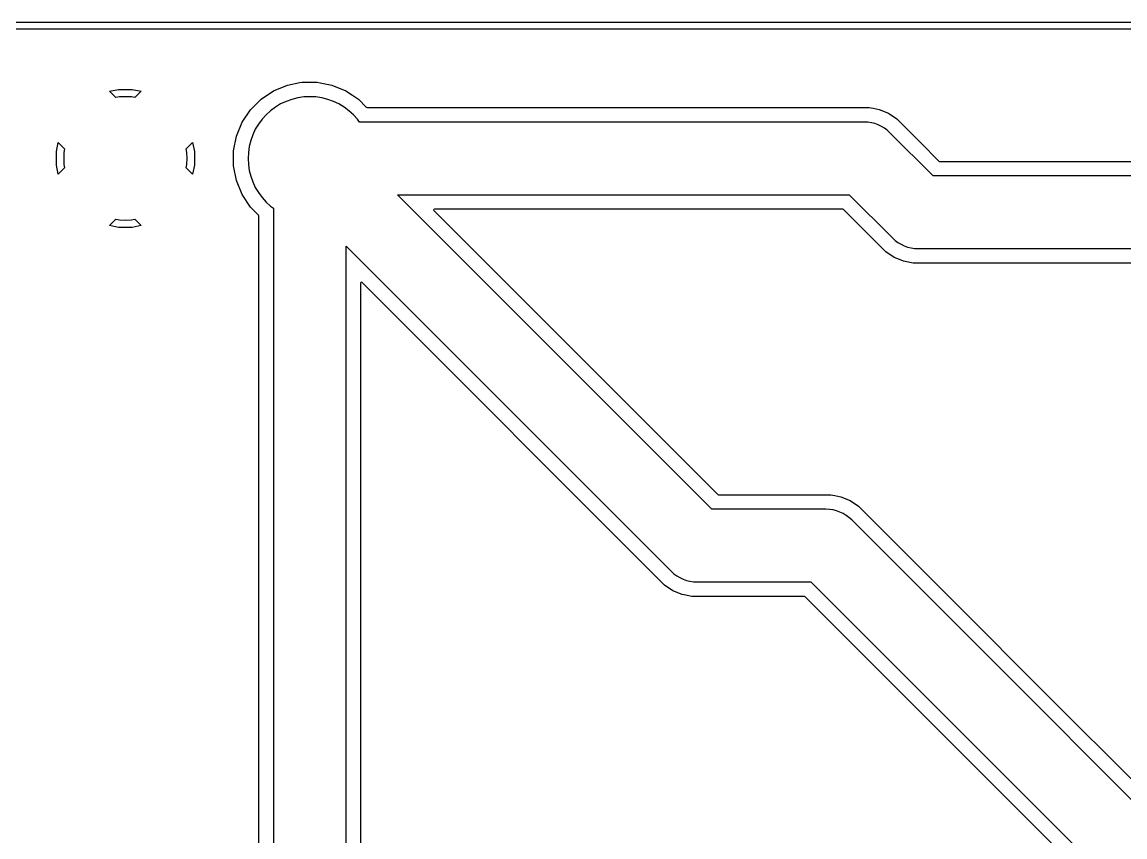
# Model space of a CAD drawing. Header units: metres. Extents: x 44.9 to 117.2, y -105.5 to -49.4.
# Drawn here: x 61.06 to 76.25, y -60.65 to -49.43 of the extents above; entities that cross this region are included whole.
import ezdxf

# ---------------------------------------------------------------- set-up
doc = ezdxf.new("R2010")
doc.units = ezdxf.units.M

msp = doc.modelspace()

# ---------------------------------------------------------------- linework, layer by layer
for points in [[(44.858, -105.51), (44.858, -49.43), (117.242, -49.43), (117.242, -105.51), (44.858, -105.51)], [(92.696, -49.53), (44.97, -49.53), (44.961, -49.533), (44.958, -49.542), (44.958, -91.883), (44.961, -91.891), (44.97, -91.894), (92.696, -91.894)], [(64.323, -65.999), (64.323, -52.098), (64.32, -52.09), (64.208, -51.978), (64.208, -51.978), (64.208, -51.978), (64.208, -51.978), (64.208, -51.978), (64.208, -51.978), (64.208, -51.978), (64.208, -51.978), (64.093, -51.806), (64.093, -51.806), (64.093, -51.806), (64.093, -51.806), (64.093, -51.806), (64.093, -51.806), (64.014, -51.614), (64.014, -51.614), (64.014, -51.614), (64.014, -51.614), (64.014, -51.614), (64.014, -51.614), (64.014, -51.614), (64.014, -51.614), (63.973, -51.411), (63.973, -51.411), (63.973, -51.411), (63.973, -51.411), (63.973, -51.411), (63.973, -51.411), (63.973, -51.205), (63.973, -51.205), (63.973, -51.205), (63.973, -51.205), (63.973, -51.205), (63.973, -51.205), (64.014, -51.002), (64.014, -51.002), (64.014, -51.002), (64.014, -51.002), (64.014, -51.002), (64.014, -51.002), (64.014, -51.002), (64.014, -51.002), (64.093, -50.81), (64.093, -50.81), (64.093, -50.81), (64.093, -50.81), (64.093, -50.81), (64.093, -50.81), (64.208, -50.638), (64.208, -50.638), (64.208, -50.638), (64.208, -50.638), (64.208, -50.638), (64.208, -50.638), (64.354, -50.492), (64.354, -50.492), (64.354, -50.492), (64.354, -50.492), (64.354, -50.492), (64.354, -50.492), (64.526, -50.377), (64.526, -50.377), (64.526, -50.377), (64.526, -50.377), (64.526, -50.377), (64.526, -50.377), (64.718, -50.298), (64.718, -50.298), (64.718, -50.298), (64.718, -50.298), (64.718, -50.298), (64.718, -50.298), (64.718, -50.298), (64.718, -50.298), (64.887, -50.264), (64.921, -50.257), (64.921, -50.257), (64.921, -50.257), (64.921, -50.257), (64.921, -50.257), (64.921, -50.257), (65.127, -50.257), (65.127, -50.257), (65.127, -50.257), (65.127, -50.257), (65.127, -50.257), (65.127, -50.257), (65.168, -50.265), (65.33, -50.298), (65.33, -50.298), (65.33, -50.298), (65.33, -50.298), (65.33, -50.298), (65.33, -50.298), (65.33, -50.298), (65.33, -50.298), (65.522, -50.377), (65.522, -50.377), (65.522, -50.377), (65.522, -50.377), (65.522, -50.377), (65.522, -50.377), (65.613, -50.438), (65.694, -50.492), (65.694, -50.492), (65.694, -50.492), (65.694, -50.492), (65.694, -50.492), (65.694, -50.492), (65.803, -50.601), (65.806, -50.604), (65.814, -50.607), (72.733, -50.607), (72.733, -50.607), (72.733, -50.607), (72.733, -50.607), (72.733, -50.607), (72.733, -50.607), (72.787, -50.618), (72.868, -50.634), (72.868, -50.634), (72.868, -50.634), (72.868, -50.634), (72.868, -50.634), (72.868, -50.634), (72.996, -50.687), (72.996, -50.687), (72.996, -50.687), (72.996, -50.687), (72.996, -50.687), (72.996, -50.687), (73.111, -50.764), (73.111, -50.764), (73.111, -50.764), (73.111, -50.764), (73.111, -50.764), (73.111, -50.764), (73.111, -50.764), (73.111, -50.764), (73.437, -51.09), (73.693, -51.346), (73.701, -51.349), (80.472, -51.349)], [(62.401, -50.462), (62.352, -50.469), (62.352, -50.469), (62.352, -50.469), (62.352, -50.469), (62.352, -50.469), (62.352, -50.469), (62.352, -50.469), (62.352, -50.469), (62.352, -50.469), (62.352, -50.469), (62.352, -50.469), (62.352, -50.469), (62.352, -50.469), (62.352, -50.469), (62.352, -50.469), (62.352, -50.469), (62.352, -50.469), (62.352, -50.469), (62.352, -50.469), (62.352, -50.469), (62.352, -50.469), (62.352, -50.469), (62.266, -50.383), (62.266, -50.383), (62.266, -50.383), (62.266, -50.383), (62.266, -50.383), (62.266, -50.383), (62.266, -50.383), (62.266, -50.383), (62.266, -50.383), (62.266, -50.383), (62.266, -50.383), (62.266, -50.383), (62.266, -50.383), (62.266, -50.383), (62.266, -50.383), (62.266, -50.383), (62.266, -50.383), (62.266, -50.383), (62.266, -50.383), (62.266, -50.383), (62.266, -50.383), (62.266, -50.383), (62.266, -50.383), (62.266, -50.383), (62.266, -50.383), (62.266, -50.383), (62.266, -50.383), (62.266, -50.383), (62.266, -50.383), (62.266, -50.383), (62.266, -50.383), (62.266, -50.383), (62.266, -50.383), (62.266, -50.383), (62.266, -50.383), (62.266, -50.383), (62.266, -50.383), (62.266, -50.383), (62.266, -50.383), (62.266, -50.383), (62.266, -50.383), (62.266, -50.383), (62.266, -50.383), (62.266, -50.383), (62.266, -50.383), (62.266, -50.383), (62.39, -50.358), (62.39, -50.358), (62.39, -50.358), (62.39, -50.358), (62.39, -50.358), (62.39, -50.358), (62.578, -50.358), (62.578, -50.358), (62.578, -50.358), (62.578, -50.358), (62.578, -50.358), (62.578, -50.358), (62.702, -50.383), (62.702, -50.383), (62.702, -50.383), (62.702, -50.383), (62.702, -50.383), (62.702, -50.383), (62.702, -50.383), (62.702, -50.383), (62.702, -50.383), (62.702, -50.383), (62.702, -50.383), (62.702, -50.383), (62.702, -50.383), (62.702, -50.383), (62.702, -50.383), (62.702, -50.383), (62.702, -50.383), (62.702, -50.383), (62.702, -50.383), (62.702, -50.383), (62.702, -50.383), (62.702, -50.383), (62.702, -50.383), (62.702, -50.383), (62.702, -50.383), (62.702, -50.383), (62.702, -50.383), (62.702, -50.383), (62.702, -50.383), (62.702, -50.383), (62.702, -50.383), (62.702, -50.383), (62.702, -50.383), (62.702, -50.383), (62.702, -50.383), (62.702, -50.383), (62.702, -50.383), (62.702, -50.383), (62.702, -50.383), (62.702, -50.383), (62.702, -50.383), (62.702, -50.383), (62.702, -50.383), (62.702, -50.383), (62.702, -50.383), (62.702, -50.383), (62.616, -50.469), (62.616, -50.469), (62.616, -50.469), (62.616, -50.469), (62.616, -50.469), (62.616, -50.469), (62.616, -50.469), (62.616, -50.469), (62.616, -50.469), (62.616, -50.469), (62.616, -50.469), (62.616, -50.469), (62.616, -50.469), (62.616, -50.469), (62.616, -50.469), (62.616, -50.469), (62.616, -50.469), (62.616, -50.469), (62.616, -50.469), (62.616, -50.469), (62.567, -50.462), (62.484, -50.458), (62.401, -50.462)], [(80.684, -51.55), (73.613, -51.55), (73.613, -51.55), (73.613, -51.55), (73.613, -51.55), (73.613, -51.55), (73.613, -51.55), (73.613, -51.55), (73.613, -51.55), (73.613, -51.55), (73.613, -51.55), (73.613, -51.55), (73.613, -51.55), (73.613, -51.55), (73.613, -51.55), (73.613, -51.55), (73.613, -51.55), (73.613, -51.55), (73.613, -51.55), (73.018, -50.954), (72.981, -50.921), (72.942, -50.892), (72.9, -50.867), (72.855, -50.846), (72.809, -50.829), (72.809, -50.829), (72.762, -50.817), (72.713, -50.81), (72.664, -50.808), (65.71, -50.808), (65.71, -50.808), (65.71, -50.808), (65.71, -50.808), (65.71, -50.808), (65.71, -50.808), (65.71, -50.808), (65.71, -50.808), (65.71, -50.808), (65.71, -50.808), (65.71, -50.808), (65.71, -50.808), (65.71, -50.808), (65.71, -50.808), (65.71, -50.808), (65.71, -50.808), (65.71, -50.808), (65.71, -50.808), (65.71, -50.808), (65.71, -50.808), (65.71, -50.808), (65.71, -50.808), (65.681, -50.769), (65.625, -50.707), (65.563, -50.651), (65.496, -50.601), (65.425, -50.558), (65.349, -50.523), (65.271, -50.495), (65.271, -50.495), (65.19, -50.474), (65.107, -50.462), (65.024, -50.458), (64.941, -50.462), (64.858, -50.474), (64.777, -50.495), (64.699, -50.523), (64.623, -50.558), (64.552, -50.601), (64.485, -50.651), (64.423, -50.707), (64.367, -50.769), (64.317, -50.836), (64.274, -50.907), (64.239, -50.983), (64.211, -51.061), (64.211, -51.061), (64.19, -51.142), (64.178, -51.225), (64.174, -51.308), (64.178, -51.391), (64.19, -51.474), (64.211, -51.555), (64.239, -51.633), (64.274, -51.709), (64.317, -51.78), (64.367, -51.847), (64.423, -51.909), (64.485, -51.965), (64.524, -51.994), (64.524, -51.994), (64.524, -51.994), (64.524, -51.994), (64.524, -51.994), (64.524, -51.994), (64.524, -51.994), (64.524, -51.994), (64.524, -51.994), (64.524, -51.994), (64.524, -51.994), (64.524, -51.994), (64.524, -51.994), (64.524, -51.994), (64.524, -51.994), (64.524, -51.994), (64.524, -51.994), (64.524, -51.994), (64.524, -51.994), (64.524, -51.994), (64.524, -51.994), (64.524, -51.994), (64.524, -66.087)], [(61.534, -51.214), (61.559, -51.09), (61.559, -51.09), (61.559, -51.09), (61.559, -51.09), (61.559, -51.09), (61.559, -51.09), (61.559, -51.09), (61.559, -51.09), (61.559, -51.09), (61.559, -51.09), (61.559, -51.09), (61.559, -51.09), (61.559, -51.09), (61.559, -51.09), (61.559, -51.09), (61.559, -51.09), (61.559, -51.09), (61.559, -51.09), (61.559, -51.09), (61.559, -51.09), (61.559, -51.09), (61.559, -51.09), (61.559, -51.09), (61.559, -51.09), (61.559, -51.09), (61.559, -51.09), (61.559, -51.09), (61.559, -51.09), (61.559, -51.09), (61.559, -51.09), (61.559, -51.09), (61.559, -51.09), (61.559, -51.09), (61.559, -51.09), (61.559, -51.09), (61.559, -51.09), (61.559, -51.09), (61.559, -51.09), (61.559, -51.09), (61.559, -51.09), (61.559, -51.09), (61.559, -51.09), (61.559, -51.09), (61.559, -51.09), (61.559, -51.09), (61.559, -51.09), (61.645, -51.176), (61.645, -51.176), (61.645, -51.176), (61.645, -51.176), (61.645, -51.176), (61.645, -51.176), (61.645, -51.176), (61.645, -51.176), (61.645, -51.176), (61.645, -51.176), (61.645, -51.176), (61.645, -51.176), (61.645, -51.176), (61.645, -51.176), (61.645, -51.176), (61.645, -51.176), (61.645, -51.176), (61.645, -51.176), (61.645, -51.176), (61.645, -51.176), (61.645, -51.176), (61.645, -51.176), (61.638, -51.225), (61.634, -51.308), (61.638, -51.391), (61.645, -51.44), (61.645, -51.44), (61.645, -51.44), (61.645, -51.44), (61.645, -51.44), (61.645, -51.44), (61.645, -51.44), (61.645, -51.44), (61.645, -51.44), (61.645, -51.44), (61.645, -51.44), (61.645, -51.44), (61.645, -51.44), (61.645, -51.44), (61.645, -51.44), (61.645, -51.44), (61.645, -51.44), (61.645, -51.44), (61.645, -51.44), (61.645, -51.44), (61.645, -51.44), (61.645, -51.44), (61.559, -51.526), (61.559, -51.526), (61.559, -51.526), (61.559, -51.526), (61.559, -51.526), (61.559, -51.526), (61.559, -51.526), (61.559, -51.526), (61.559, -51.526), (61.559, -51.526), (61.559, -51.526), (61.559, -51.526), (61.559, -51.526), (61.559, -51.526), (61.559, -51.526), (61.559, -51.526), (61.559, -51.526), (61.559, -51.526), (61.559, -51.526), (61.559, -51.526), (61.559, -51.526), (61.559, -51.526), (61.559, -51.526), (61.559, -51.526), (61.559, -51.526), (61.559, -51.526), (61.559, -51.526), (61.559, -51.526), (61.559, -51.526), (61.559, -51.526), (61.559, -51.526), (61.559, -51.526), (61.559, -51.526), (61.559, -51.526), (61.559, -51.526), (61.559, -51.526), (61.559, -51.526), (61.559, -51.526), (61.559, -51.526), (61.559, -51.526), (61.559, -51.526), (61.559, -51.526), (61.559, -51.526), (61.559, -51.526), (61.559, -51.526), (61.559, -51.526), (61.534, -51.402), (61.534, -51.402), (61.534, -51.402), (61.534, -51.402), (61.534, -51.402), (61.534, -51.402), (61.534, -51.214), (61.534, -51.214), (61.534, -51.214), (61.534, -51.214), (61.534, -51.214), (61.534, -51.214)], [(63.323, -51.44), (63.33, -51.391), (63.334, -51.308), (63.33, -51.225), (63.323, -51.176), (63.323, -51.176), (63.323, -51.176), (63.323, -51.176), (63.323, -51.176), (63.323, -51.176), (63.323, -51.176), (63.323, -51.176), (63.323, -51.176), (63.323, -51.176), (63.323, -51.176), (63.323, -51.176), (63.323, -51.176), (63.323, -51.176), (63.323, -51.176), (63.323, -51.176), (63.323, -51.176), (63.323, -51.176), (63.323, -51.176), (63.323, -51.176), (63.323, -51.176), (63.323, -51.176), (63.409, -51.09), (63.409, -51.09), (63.409, -51.09), (63.409, -51.09), (63.409, -51.09), (63.409, -51.09), (63.409, -51.09), (63.409, -51.09), (63.409, -51.09), (63.409, -51.09), (63.409, -51.09), (63.409, -51.09), (63.409, -51.09), (63.409, -51.09), (63.409, -51.09), (63.409, -51.09), (63.409, -51.09), (63.409, -51.09), (63.409, -51.09), (63.409, -51.09), (63.409, -51.09), (63.409, -51.09), (63.409, -51.09), (63.409, -51.09), (63.409, -51.09), (63.409, -51.09), (63.409, -51.09), (63.409, -51.09), (63.409, -51.09), (63.409, -51.09), (63.409, -51.09), (63.409, -51.09), (63.409, -51.09), (63.409, -51.09), (63.409, -51.09), (63.409, -51.09), (63.409, -51.09), (63.409, -51.09), (63.409, -51.09), (63.409, -51.09), (63.409, -51.09), (63.409, -51.09), (63.409, -51.09), (63.409, -51.09), (63.409, -51.09), (63.409, -51.09), (63.434, -51.214), (63.434, -51.214), (63.434, -51.214), (63.434, -51.214), (63.434, -51.214), (63.434, -51.214), (63.434, -51.402), (63.434, -51.402), (63.434, -51.402), (63.434, -51.402), (63.434, -51.402), (63.434, -51.402), (63.409, -51.526), (63.409, -51.526), (63.409, -51.526), (63.409, -51.526), (63.409, -51.526), (63.409, -51.526), (63.409, -51.526), (63.409, -51.526), (63.409, -51.526), (63.409, -51.526), (63.409, -51.526), (63.409, -51.526), (63.409, -51.526), (63.409, -51.526), (63.409, -51.526), (63.409, -51.526), (63.409, -51.526), (63.409, -51.526), (63.409, -51.526), (63.409, -51.526), (63.409, -51.526), (63.409, -51.526), (63.409, -51.526), (63.409, -51.526), (63.409, -51.526), (63.409, -51.526), (63.409, -51.526), (63.409, -51.526), (63.409, -51.526), (63.409, -51.526), (63.409, -51.526), (63.409, -51.526), (63.409, -51.526), (63.409, -51.526), (63.409, -51.526), (63.409, -51.526), (63.409, -51.526), (63.409, -51.526), (63.409, -51.526), (63.409, -51.526), (63.409, -51.526), (63.409, -51.526), (63.409, -51.526), (63.409, -51.526), (63.409, -51.526), (63.409, -51.526), (63.323, -51.44), (63.323, -51.44), (63.323, -51.44), (63.323, -51.44), (63.323, -51.44), (63.323, -51.44), (63.323, -51.44), (63.323, -51.44), (63.323, -51.44), (63.323, -51.44), (63.323, -51.44), (63.323, -51.44), (63.323, -51.44), (63.323, -51.44), (63.323, -51.44), (63.323, -51.44), (63.323, -51.44), (63.323, -51.44), (63.323, -51.44), (63.323, -51.44), (63.323, -51.44), (63.323, -51.44)], [(78.502, -62.301), (72.49, -56.288), (72.453, -56.255), (72.414, -56.226), (72.372, -56.201), (72.327, -56.18), (72.281, -56.163), (72.281, -56.163), (72.234, -56.151), (72.185, -56.144), (72.136, -56.142), (70.565, -56.142), (70.565, -56.142), (70.565, -56.142), (70.565, -56.142), (70.565, -56.142), (70.565, -56.142), (70.565, -56.142), (70.565, -56.142), (70.565, -56.142), (70.565, -56.142), (70.565, -56.142), (70.565, -56.142), (70.565, -56.142), (70.565, -56.142), (70.565, -56.142), (70.565, -56.142), (70.565, -56.142), (70.565, -56.142), (66.232, -51.808), (66.232, -51.808), (66.232, -51.808), (66.232, -51.808), (66.232, -51.808), (66.232, -51.808), (66.232, -51.808), (66.232, -51.808), (66.232, -51.808), (66.232, -51.808), (66.232, -51.808), (66.232, -51.808), (66.232, -51.808), (66.232, -51.808), (66.232, -51.808), (66.232, -51.808), (66.232, -51.808), (66.232, -51.808), (66.232, -51.808), (66.232, -51.808), (66.232, -51.808), (66.232, -51.808), (66.232, -51.808), (66.232, -51.808), (66.232, -51.808), (66.232, -51.808), (66.232, -51.808), (66.232, -51.808), (66.232, -51.808), (66.232, -51.808), (66.232, -51.808), (66.232, -51.808), (66.232, -51.808), (66.232, -51.808), (66.232, -51.808), (66.232, -51.808), (66.232, -51.808), (66.232, -51.808), (66.232, -51.808), (66.232, -51.808), (66.232, -51.808), (66.232, -51.808), (66.232, -51.808), (66.232, -51.808), (66.232, -51.808), (66.232, -51.808), (66.232, -51.808), (66.232, -51.808), (66.232, -51.808), (66.232, -51.808), (72.457, -51.808), (72.457, -51.808), (72.457, -51.808), (72.457, -51.808), (72.457, -51.808), (72.457, -51.808), (72.457, -51.808), (72.457, -51.808), (72.457, -51.808), (72.457, -51.808), (72.457, -51.808), (72.457, -51.808), (72.457, -51.808), (72.457, -51.808), (72.457, -51.808), (72.457, -51.808), (72.457, -51.808), (72.457, -51.808), (73.052, -52.404), (73.089, -52.437), (73.128, -52.466), (73.17, -52.491), (73.215, -52.512), (73.261, -52.529), (73.261, -52.529), (73.308, -52.541), (73.357, -52.548), (73.406, -52.55), (80.684, -52.55)], [(80.472, -52.751), (73.337, -52.751), (73.337, -52.751), (73.337, -52.751), (73.337, -52.751), (73.337, -52.751), (73.337, -52.751), (73.229, -52.729), (73.202, -52.724), (73.202, -52.724), (73.202, -52.724), (73.202, -52.724), (73.202, -52.724), (73.202, -52.724), (73.149, -52.702), (73.074, -52.671), (73.074, -52.671), (73.074, -52.671), (73.074, -52.671), (73.074, -52.671), (73.074, -52.671), (72.959, -52.594), (72.959, -52.594), (72.959, -52.594), (72.959, -52.594), (72.959, -52.594), (72.959, -52.594), (72.862, -52.497), (72.377, -52.012), (72.369, -52.009), (66.743, -52.009), (66.735, -52.012), (66.731, -52.02), (66.735, -52.028), (69.193, -54.487), (70.645, -55.938), (70.653, -55.941), (72.205, -55.941), (72.205, -55.941), (72.205, -55.941), (72.205, -55.941), (72.205, -55.941), (72.205, -55.941), (72.259, -55.952), (72.34, -55.968), (72.34, -55.968), (72.34, -55.968), (72.34, -55.968), (72.34, -55.968), (72.34, -55.968), (72.468, -56.021), (72.468, -56.021), (72.468, -56.021), (72.468, -56.021), (72.468, -56.021), (72.468, -56.021), (72.583, -56.098), (72.583, -56.098), (72.583, -56.098), (72.583, -56.098), (72.583, -56.098), (72.583, -56.098), (72.583, -56.098), (72.583, -56.098), (73.511, -57.027), (75.589, -59.104), (76.051, -59.567), (77.123, -60.638)], [(62.352, -52.147), (62.401, -52.154), (62.484, -52.158), (62.567, -52.154), (62.616, -52.147), (62.616, -52.147), (62.616, -52.147), (62.616, -52.147), (62.616, -52.147), (62.616, -52.147), (62.616, -52.147), (62.616, -52.147), (62.616, -52.147), (62.616, -52.147), (62.616, -52.147), (62.616, -52.147), (62.616, -52.147), (62.616, -52.147), (62.616, -52.147), (62.616, -52.147), (62.616, -52.147), (62.616, -52.147), (62.616, -52.147), (62.616, -52.147), (62.616, -52.147), (62.616, -52.147), (62.702, -52.233), (62.702, -52.233), (62.702, -52.233), (62.702, -52.233), (62.702, -52.233), (62.702, -52.233), (62.702, -52.233), (62.702, -52.233), (62.702, -52.233), (62.702, -52.233), (62.702, -52.233), (62.702, -52.233), (62.702, -52.233), (62.702, -52.233), (62.702, -52.233), (62.702, -52.233), (62.702, -52.233), (62.702, -52.233), (62.702, -52.233), (62.702, -52.233), (62.702, -52.233), (62.702, -52.233), (62.702, -52.233), (62.702, -52.233), (62.702, -52.233), (62.702, -52.233), (62.702, -52.233), (62.702, -52.233), (62.702, -52.233), (62.702, -52.233), (62.702, -52.233), (62.702, -52.233), (62.702, -52.233), (62.702, -52.233), (62.702, -52.233), (62.702, -52.233), (62.702, -52.233), (62.702, -52.233), (62.702, -52.233), (62.702, -52.233), (62.702, -52.233), (62.702, -52.233), (62.702, -52.233), (62.702, -52.233), (62.702, -52.233), (62.702, -52.233), (62.578, -52.258), (62.578, -52.258), (62.578, -52.258), (62.578, -52.258), (62.578, -52.258), (62.578, -52.258), (62.39, -52.258), (62.39, -52.258), (62.39, -52.258), (62.39, -52.258), (62.39, -52.258), (62.39, -52.258), (62.266, -52.233), (62.266, -52.233), (62.266, -52.233), (62.266, -52.233), (62.266, -52.233), (62.266, -52.233), (62.266, -52.233), (62.266, -52.233), (62.266, -52.233), (62.266, -52.233), (62.266, -52.233), (62.266, -52.233), (62.266, -52.233), (62.266, -52.233), (62.266, -52.233), (62.266, -52.233), (62.266, -52.233), (62.266, -52.233), (62.266, -52.233), (62.266, -52.233), (62.266, -52.233), (62.266, -52.233), (62.266, -52.233), (62.266, -52.233), (62.266, -52.233), (62.266, -52.233), (62.266, -52.233), (62.266, -52.233), (62.266, -52.233), (62.266, -52.233), (62.266, -52.233), (62.266, -52.233), (62.266, -52.233), (62.266, -52.233), (62.266, -52.233), (62.266, -52.233), (62.266, -52.233), (62.266, -52.233), (62.266, -52.233), (62.266, -52.233), (62.266, -52.233), (62.266, -52.233), (62.266, -52.233), (62.266, -52.233), (62.266, -52.233), (62.266, -52.233), (62.352, -52.147), (62.352, -52.147), (62.352, -52.147), (62.352, -52.147), (62.352, -52.147), (62.352, -52.147), (62.352, -52.147), (62.352, -52.147), (62.352, -52.147), (62.352, -52.147), (62.352, -52.147), (62.352, -52.147), (62.352, -52.147), (62.352, -52.147), (62.352, -52.147), (62.352, -52.147), (62.352, -52.147), (62.352, -52.147), (62.352, -52.147), (62.352, -52.147), (62.352, -52.147), (62.352, -52.147)], [(65.524, -66.294), (65.524, -52.516), (65.524, -52.516), (65.524, -52.516), (65.524, -52.516), (65.524, -52.516), (65.524, -52.516), (65.524, -52.516), (65.524, -52.516), (65.524, -52.516), (65.524, -52.516), (65.524, -52.516), (65.524, -52.516), (65.524, -52.516), (65.524, -52.516), (65.524, -52.516), (65.524, -52.516), (65.524, -52.516), (65.524, -52.516), (65.524, -52.516), (65.524, -52.516), (65.524, -52.516), (65.524, -52.516), (65.524, -52.516), (65.524, -52.516), (65.524, -52.516), (65.524, -52.516), (65.524, -52.516), (65.524, -52.516), (65.524, -52.516), (65.524, -52.516), (65.524, -52.516), (65.524, -52.516), (65.524, -52.516), (65.524, -52.516), (65.524, -52.516), (65.524, -52.516), (65.524, -52.516), (65.524, -52.516), (65.524, -52.516), (65.524, -52.516), (65.524, -52.516), (65.524, -52.516), (65.524, -52.516), (65.524, -52.516), (65.524, -52.516), (65.524, -52.516), (65.524, -52.516), (65.524, -52.516), (65.524, -52.516), (65.524, -52.516), (70.004, -56.996), (70.041, -57.029), (70.08, -57.058), (70.122, -57.083), (70.167, -57.104), (70.213, -57.121), (70.213, -57.121), (70.26, -57.133), (70.309, -57.14), (70.358, -57.142), (71.929, -57.142), (71.929, -57.142), (71.929, -57.142), (71.929, -57.142), (71.929, -57.142), (71.929, -57.142), (71.929, -57.142), (71.929, -57.142), (71.929, -57.142), (71.929, -57.142), (71.929, -57.142), (71.929, -57.142), (71.929, -57.142), (71.929, -57.142), (71.929, -57.142), (71.929, -57.142), (71.929, -57.142), (71.929, -57.142), (77.979, -63.192)], [(77.788, -63.285), (71.849, -57.346), (71.841, -57.343), (70.289, -57.343), (70.289, -57.343), (70.289, -57.343), (70.289, -57.343), (70.289, -57.343), (70.289, -57.343), (70.181, -57.321), (70.154, -57.316), (70.154, -57.316), (70.154, -57.316), (70.154, -57.316), (70.154, -57.316), (70.154, -57.316), (70.026, -57.263), (70.026, -57.263), (70.026, -57.263), (70.026, -57.263), (70.026, -57.263), (70.026, -57.263), (69.911, -57.186), (69.911, -57.186), (69.911, -57.186), (69.911, -57.186), (69.911, -57.186), (69.911, -57.186), (65.744, -53.019), (65.736, -53.015), (65.728, -53.019), (65.725, -53.027), (65.725, -66.363)]]:
    msp.add_lwpolyline(points)

doc.saveas('drawing.dxf')
